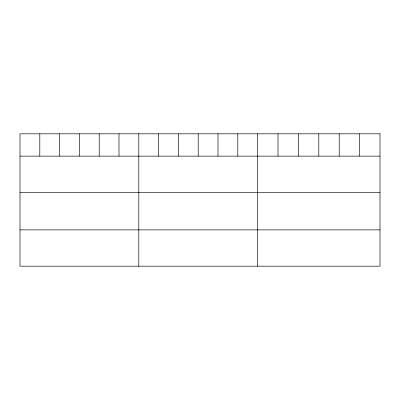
<?xml version="1.0" encoding="UTF-8"?>
<svg xmlns="http://www.w3.org/2000/svg" width="400" height="400" viewBox="0 0 400 400"><rect width="100%" height="100%" fill="white"/><g stroke="black" fill="none" stroke-linecap="round" stroke-linejoin="round"><path stroke-width="0.6" d="M20 156.135L380 156.135M20 192.455L380 192.455M20 229.87L380 229.87M359.6 133.81L359.6 156.135M339.2 133.81L339.2 156.135M318.8 133.81L318.8 156.135M298.4 133.81L298.4 156.135M278 133.81L278 156.135M257.6 133.81L257.6 266.19M237.8 133.81L237.8 156.135M218 133.81L218 156.135M198.2 133.81L198.2 156.135M178.4 133.81L178.4 156.135M158.6 133.81L158.6 156.135M138.8 133.81L138.8 266.19M119 133.81L119 156.135M99.2 133.81L99.2 156.135M79.4 133.81L79.4 156.135M59.6 133.81L59.6 156.135M39.8 133.81L39.8 156.135M380 133.81L20 133.81L20 266.19L380 266.19L380 133.81"/></g></svg>
